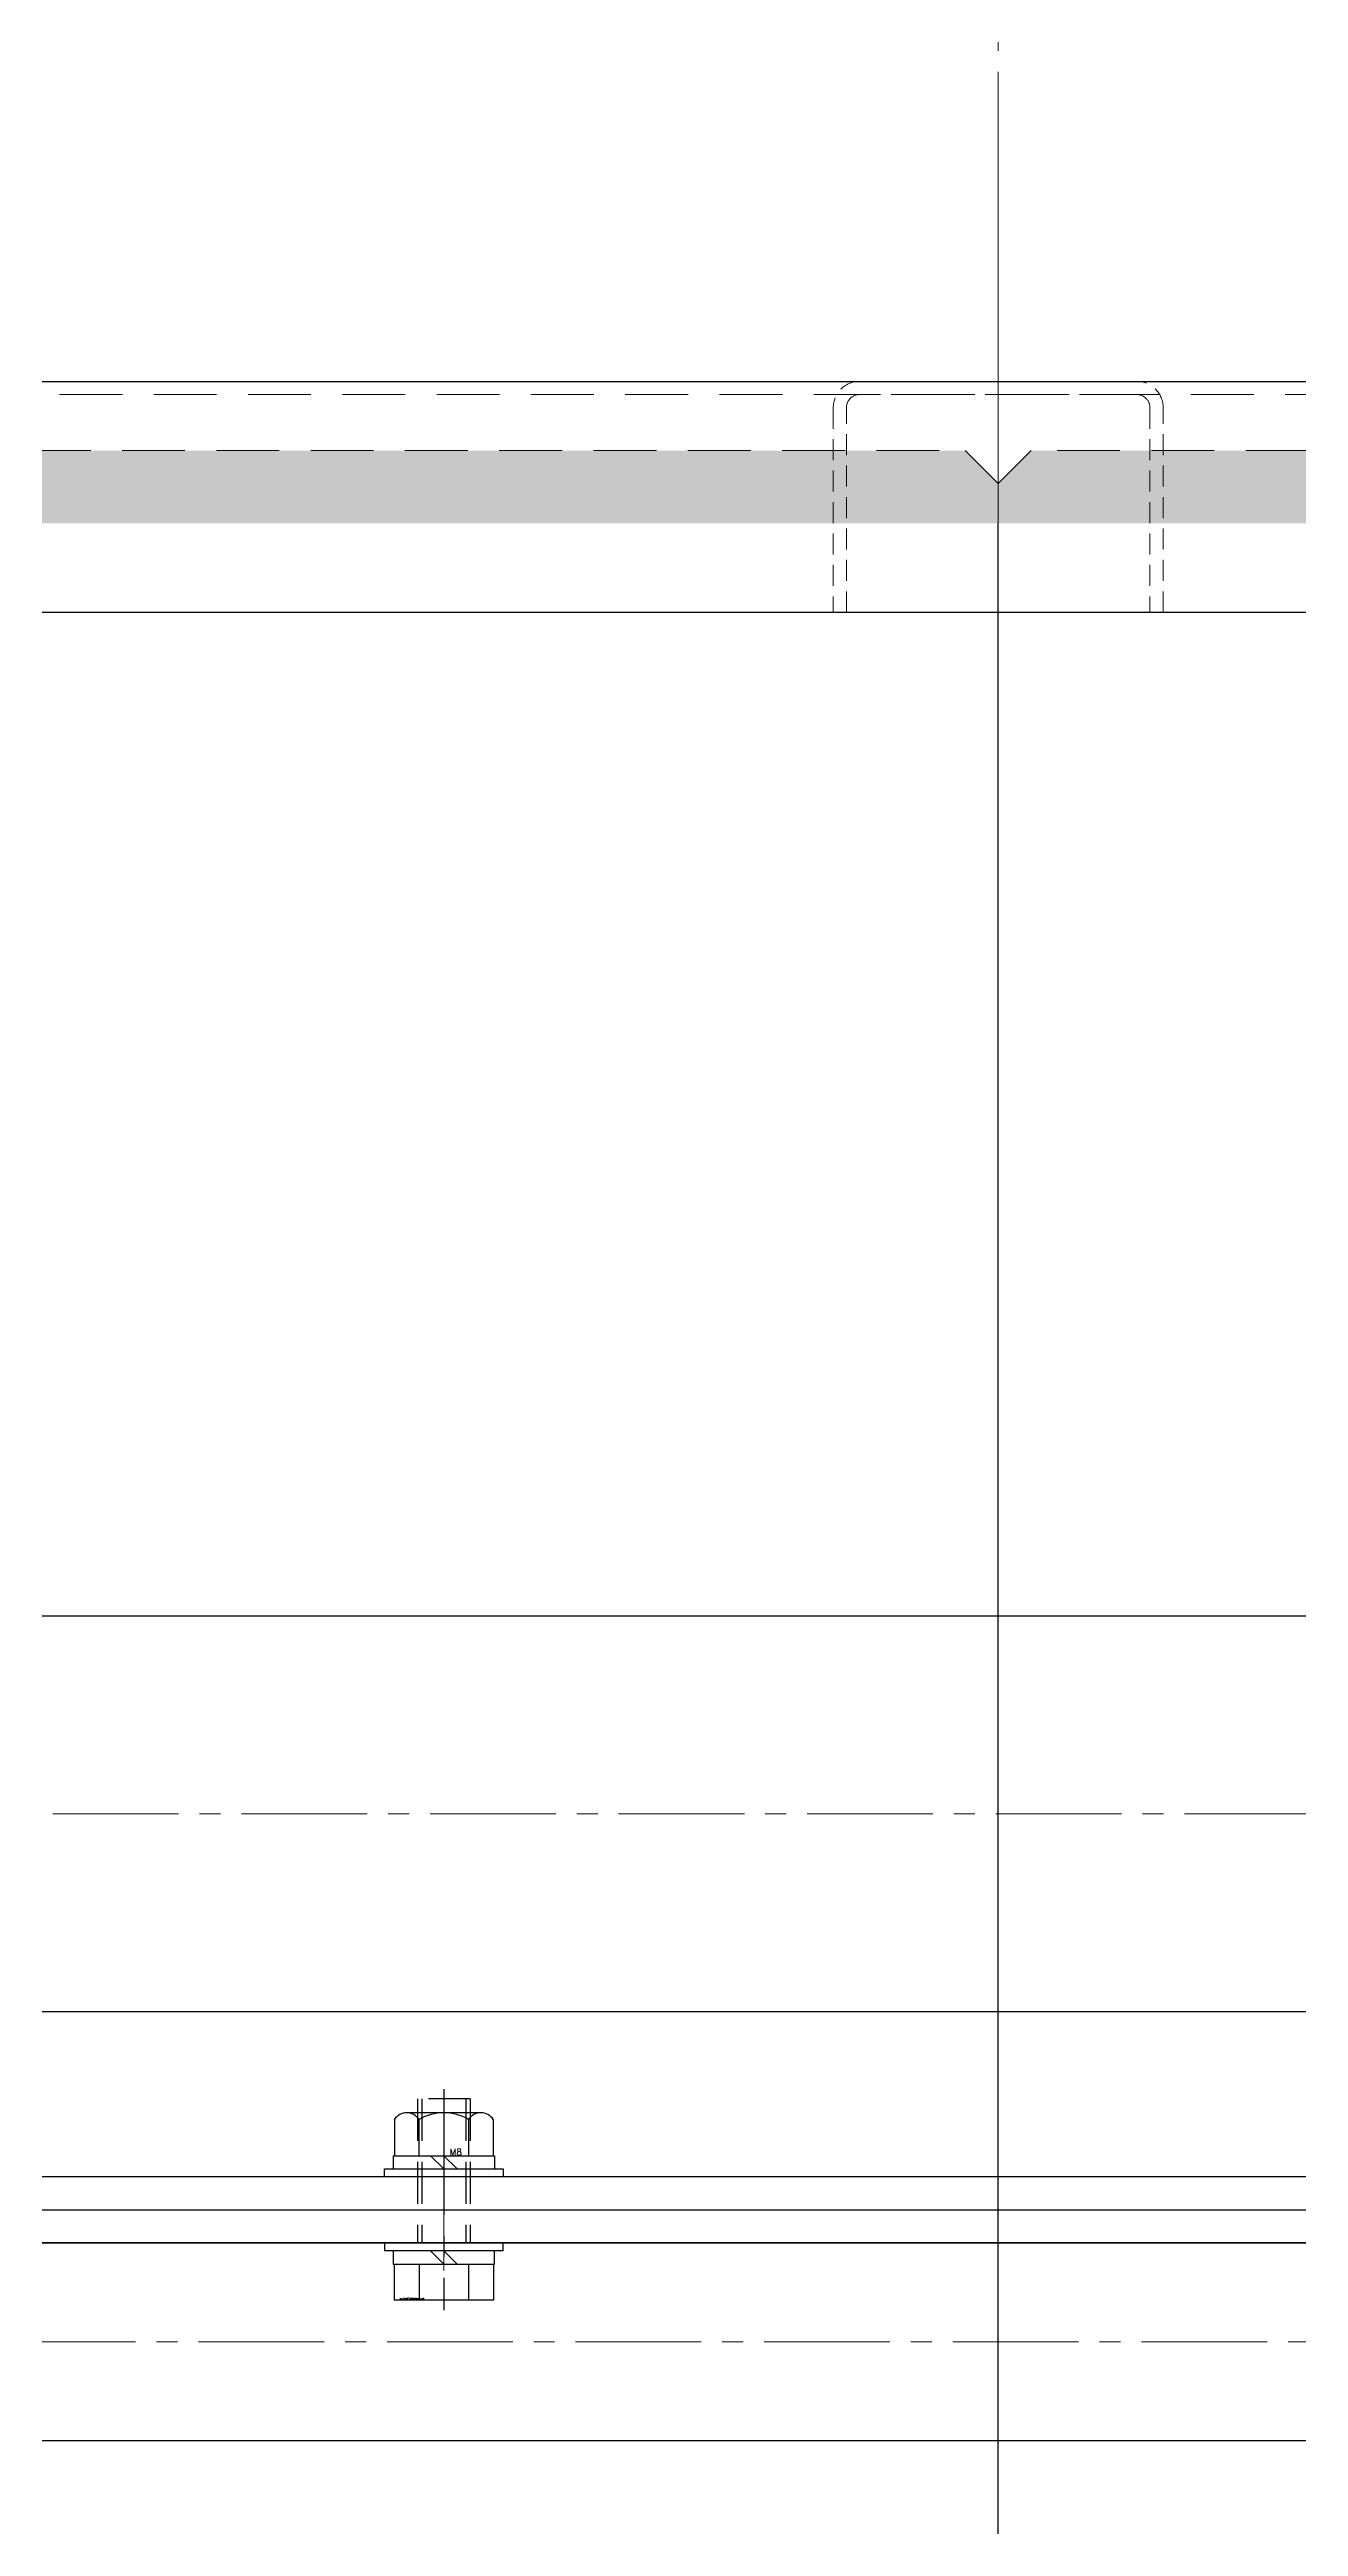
# Model space of a CAD drawing. Header units: millimetres. Extents: x 0 to 51411, y 0 to 16902.
# Drawn here: x 4285.7 to 4475, y 12209.7 to 12584.9 of the extents above; entities that cross this region are included whole.
import ezdxf

# ---------------------------------------------------------------- set-up
doc = ezdxf.new("R2010")
doc.units = ezdxf.units.MM
for name, pattern in [('CENTER2', [28.575, 19.05, -3.175, 3.175, -3.175]), ('HIDDEN', [9.525, 6.35, -3.175]), ('HIDDEN2', [4.7625, 3.175, -1.5875])]:
    doc.linetypes.add(name, pattern=pattern)
for name, color, linetype, lineweight in [('01_外形線', 7, 'Continuous', 25), ('03_かくれ線', 6, 'HIDDEN2', 13), ('04_中心線', 1, 'CENTER2', 9), ('05_CENTER', 4, 'CENTER2', 13)]:
    doc.layers.add(name, color=color, linetype=linetype, lineweight=lineweight)
doc.layers.add('10_DRAFT', color=8, linetype='Continuous', lineweight=0, plot=False)
doc.styles.add('KSS_TXT', font='txt.shx', dxfattribs={"bigfont": 'extfont2.shx'})
doc.styles.add('KSS_TXT_L', font='txt.shx', dxfattribs={"height": 9, "bigfont": 'extfont2.shx'})

# ---------------------------------------------------------------- blocks, each defined once
blk = doc.blocks.new('A$C46CB4146_1_1_1')
at = {"color": 0}
for p, q in [((-7.51, 8.7), (7.51, 8.7)), ((-7.51, 3.2), (-7.51, 8.7)), ((-3.75, 3.2), (-3.75, 8.7)), ((3.75, 3.2), (3.75, 8.7)), ((7.51, 3.2), (7.51, 8.7)), ((-9, 1.2), (9, 1.2)), ((-9, 1.2), (-9, 0)), ((-7.7, 3.2), (-7.7, 1.2)), ((7.7, 3.2), (-7.7, 3.2)), ((0, 1.2), (-2, 3.2)), ((0, 3.2), (2, 1.2)), ((7.7, 1.2), (7.7, 3.2)), ((9, 0), (9, 1.2)), ((-9, 0), (9, 0))]:
    blk.add_line(p, q, dxfattribs=at)
at = {"color": 0, "linetype": 'CENTER2'}
blk.add_line((0, -23.3), (0, 10.2), dxfattribs=at)
at = {"color": 0, "linetype": 'HIDDEN'}
for p, q in [((-4, -21.8), (-4, 0)), ((-3.32, -21.8), (-3.32, 0)), ((3.32, -21.8), (3.32, 0)), ((4, -21.8), (4, 0)), ((-4, -21.8), (4, -21.8))]:
    blk.add_line(p, q, dxfattribs=at)
at = {"layer": '10_DRAFT', "style": 'KSS_TXT_L'}
blk.add_text('BT-M8x25L,SW,PW', height=0.3, dxfattribs=at).set_placement((2.97, 8.36))
blk = doc.blocks.new('M8Nza_1_1_1')
at = {"color": 0}
for p, q in [((-7.5, 8.69), (-7.5, 3.2)), ((5.62, 9.7), (-5.63, 9.7)), ((-3.75, 3.2), (-3.75, 8.69)), ((3.75, 8.69), (3.75, 3.2)), ((7.5, 3.2), (7.5, 8.69)), ((-7.7, 3.2), (7.7, 3.2)), ((-7.7, 3.2), (-7.7, 1.2)), ((0, 1.2), (-2, 3.2)), ((0, 3.2), (2, 1.2)), ((7.7, 3.2), (7.7, 1.2))]:
    blk.add_line(p, q, dxfattribs=at)
at = {"color": 0, "linetype": 'CENTER2'}
blk.add_line((0, 9.7), (0, 0), dxfattribs=at)
at = {"color": 0}
blk.add_lwpolyline([(-9, 1.2), (9, 1.2), (9, 0), (-9, 0)], close=True, dxfattribs=at)
for centre, radius, start, end in [((-5.63, 7.45), 2.25, 33.626, 146.374), ((0, 2.2), 7.5, 60, 120), ((5.62, 7.45), 2.25, 33.626, 146.374)]:
    blk.add_arc(centre, radius, start, end, dxfattribs=at)
at = {"layer": '10_DRAFT', "style": 'KSS_TXT'}
blk.add_text('M8', height=1, dxfattribs=at).set_placement((0.87, 3.27))
blk = doc.blocks.new('A$C24C71BDE_1_1_1')
blk.add_lwpolyline([(952.5, 5), (-952.5, 5), (-952.5, 0), (952.5, 0)], close=True)
at = {"layer": '05_CENTER'}
blk.add_line((-84, -4.82), (-84, 9.82), dxfattribs=at)
blk = doc.blocks.new('A$C47C53CF3_1_1_1')
at = {"color": 0}
for points in [[(-952.5, 0), (952.5, 0), (952.5, -5), (-952.5, -5)], [(-1118, -5), (1118, -5), (1120, -7), (1120, -33), (1118, -35), (-1118, -35), (-1120, -33), (-1120, -7)]]:
    blk.add_lwpolyline(points, close=True, dxfattribs=at)
at = {"layer": '05_CENTER'}
for p, q in [((-84, -9.18), (-84, 3.91)), ((1126.59, -20), (-1126.04, -20))]:
    blk.add_line(p, q, dxfattribs=at)
at = {"layer": '10_DRAFT'}
blk.add_line((0, -35), (0, 0), dxfattribs=at)
at = {"rotation": 180}
blk.add_blockref('A$C46CB4146_1_1_1', (-84, -5), dxfattribs=at)
for name, p in [('M8Nza_1_1_1', (-84, 5)), ('A$C24C71BDE_1_1_1', (0, 0))]:
    blk.add_blockref(name, p)

msp = doc.modelspace()

# ---------------------------------------------------------------- hatches: boundary and pattern name
at = {"layer": '03_かくれ線', "transparency": 33554495}
h = msp.add_hatch(color=256, dxfattribs=at)
h.dxf.hatch_style = 1
h.paths.add_polyline_path([(4424.467, 12524.14), (3439.467, 12524.14), (3439.467, 12516.14, 0.4142136), (3442.467, 12513.14), (4096.467, 12513.14, 0.4142136), (4099.467, 12516.14, 0.4142136), (4102.467, 12513.14), (4429.467, 12513.14), (4429.467, 12519.14)])
h = msp.add_hatch(color=256, dxfattribs=at)
h.dxf.hatch_style = 1
h.paths.add_polyline_path([(4434.467, 12524.14), (5419.467, 12524.14), (5419.467, 12516.14, -0.4142136), (5416.467, 12513.14), (4762.467, 12513.14, -0.4142136), (4759.467, 12516.14, -0.4142136), (4756.467, 12513.14), (4429.467, 12513.14), (4429.467, 12519.14)])

# ---------------------------------------------------------------- linework, layer by layer
at = {"color": 0}
for points in [[(3390.467, 12347.64), (5468.467, 12347.64)], [(5468.467, 12287.64), (3390.467, 12287.64)]]:
    msp.add_lwpolyline(points, dxfattribs=at)
at = {"layer": '01_外形線'}
msp.add_line((4429.467, 11807.615), (4429.467, 12513.14), dxfattribs=at)
msp.add_line((4429.467, 11807.615), (4429.467, 12513.14), dxfattribs=at)
msp.add_lwpolyline([(3433.467, 12499.64), (3433.467, 12534.64), (5425.467, 12534.64), (5425.467, 12499.64), (3433.467, 12499.64)], dxfattribs=at)
at = {"layer": '03_かくれ線', "ltscale": 3}
msp.add_line((5425.467, 12532.64), (3433.467, 12532.64), dxfattribs=at)
at = {"layer": '03_かくれ線'}
msp.add_lwpolyline([(4454.467, 12499.64), (4454.467, 12530.64, 0.4142136), (4450.467, 12534.64), (4408.467, 12534.64, 0.4142136), (4404.467, 12530.64), (4404.467, 12499.64), (4406.467, 12499.64), (4406.467, 12530.64, -0.4142136), (4408.467, 12532.64), (4450.467, 12532.64, -0.4142136), (4452.467, 12530.64), (4452.467, 12499.64), (4454.467, 12499.64)], format="xyb", dxfattribs=at)
at = {"layer": '03_かくれ線', "ltscale": 3}
for points in [[(3439.467, 12524.14), (4424.467, 12524.14), (4429.467, 12519.14), (4429.467, 12513.14)], [(5419.467, 12524.14), (4434.467, 12524.14), (4429.467, 12519.14), (4429.467, 12513.14)]]:
    msp.add_lwpolyline(points, dxfattribs=at)
at = {"layer": '04_中心線'}
for p, q in [((4429.467, 12860.918), (4429.467, 11565.02)), ((4429.467, 12578.39), (4429.467, 12455.89))]:
    msp.add_line(p, q, dxfattribs=at)
at = {"layer": '05_CENTER'}
for p, q in [((4429.467, 12371.588), (4429.467, 12263.693)), ((5534.006, 12317.64), (3324.928, 12317.64))]:
    msp.add_line(p, q, dxfattribs=at)

# ---------------------------------------------------------------- block references
for name in ['A$C47C53CF3_1_1_1', 'A$C24C71BDE_1_1_1']:
    msp.add_blockref(name, (4429.467, 12257.64))

doc.saveas('drawing.dxf')
